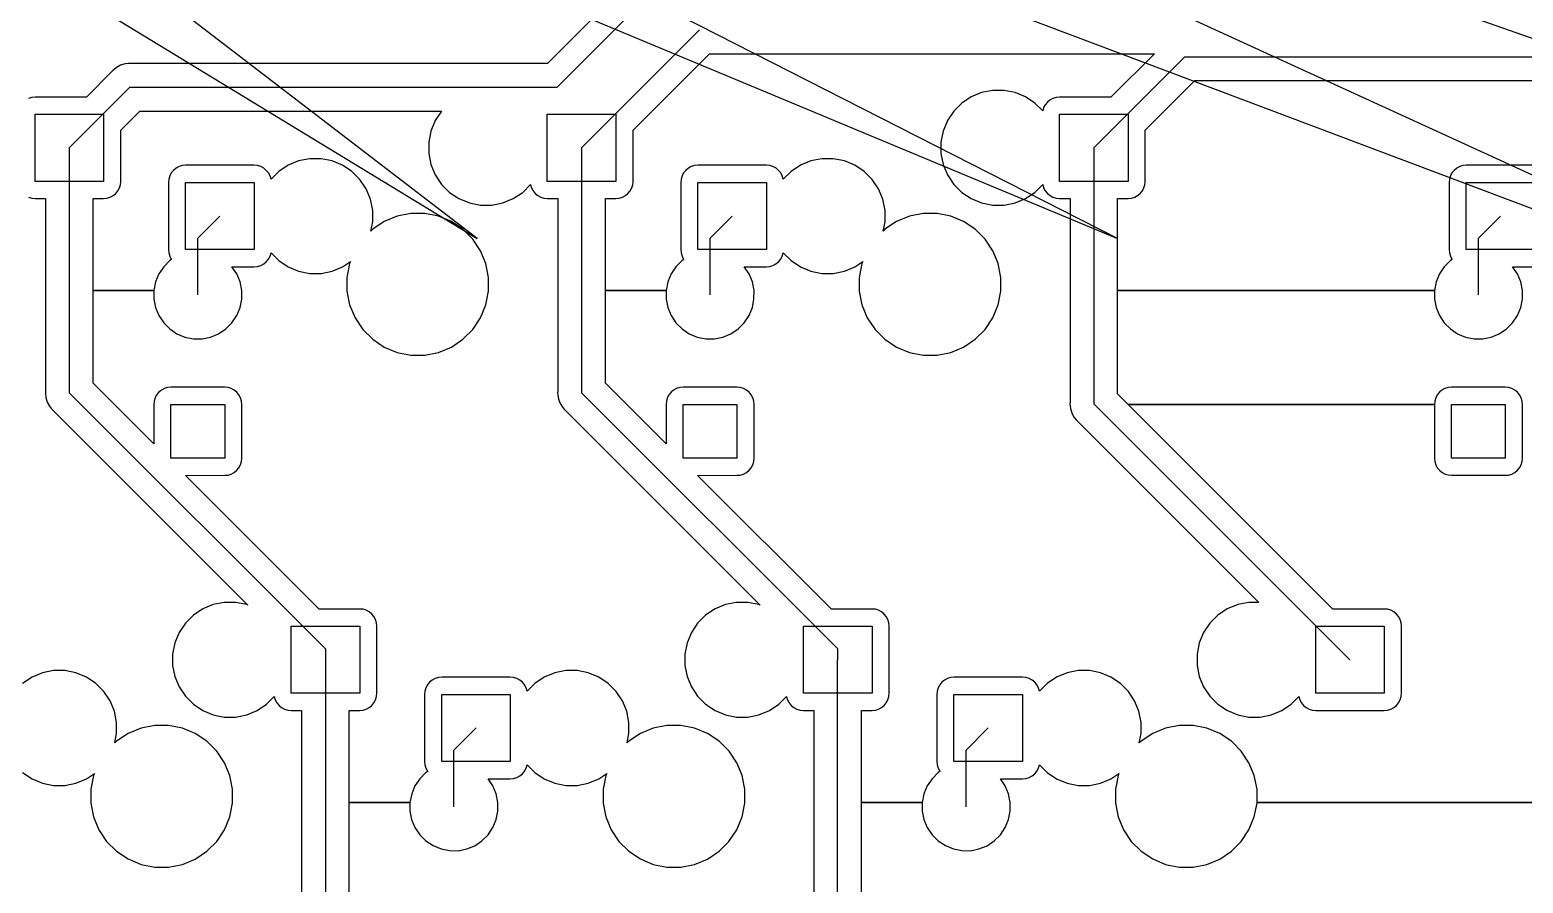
# Model space of a CAD drawing. Extents: x -29462 to 42578, y -23213 to 32194.
# Drawn here: x 27750 to 33920, y -15211 to -11683 of the extents above; entities that cross this region are included whole.
import ezdxf

# ---------------------------------------------------------------- set-up
doc = ezdxf.new("R2010")
doc.units = 0

msp = doc.modelspace()

# ---------------------------------------------------------------- linework, layer by layer
at = {"layer": 'Layer 1'}
for p, q in [((32244.07, -12545.546), (8594.55, -488.988)), ((29598.24, -12545.546), (13886.2, -488.988)), ((35683.65, -13074.713), (9388.3, -1018.16)), ((6520.94, -2033.48), (37800.32, -13074.713)), ((7050.11, -2033.48), (32244.07, -12545.546)), ((12341.8, -2033.48), (29598.24, -12545.546)), ((7843.86, -2562.65), (35683.65, -13074.713)), ((30204.52667, -11505.92977), (29888.15567, -11822.32877)), ((29928.8, -11920.6), (30277.344, -11571.774)), ((30029.3, -12170.7), (30516.697, -11683.02)), ((30242.1, -12097.2), (30557.624, -11781.535)), ((30557.624, -11781.535), (32396.3, -11781.5)), ((32396.3, -11781.5), (32216.807, -11960.88)), ((28107.83387, -11838.571321), (28096.60147, -11847.771761)), ((28124.90827, -11829.455551), (28107.83387, -11838.571321)), ((28137.80577, -11825.532661), (28124.90827, -11829.455551)), ((28143.45021, -11823.811111), (28137.80577, -11825.532661)), ((28145.0871, -11823.67), (28143.45021, -11823.811111)), ((28157.9, -11822.4), (28145.0871, -11823.67)), ((28157.948, -11822.4), (28157.9, -11822.4)), ((28162.774, -11821.920223), (28157.948, -11822.4)), ((28167.6, -11822.4), (28162.774, -11821.920223)), ((29888.15567, -11822.32877), (28167.6, -11822.4)), ((32145.9, -12170.7), (32522.384, -11794.216)), ((32522.4, -11794.2), (38611.1, -11794.2)), ((28089.77023, -11854.52977), (27983.42923, -11960.87077)), ((28092.84645, -11850.80444), (28089.77023, -11854.52977)), ((28096.6, -11847.7), (28092.84645, -11850.80444)), ((28096.60147, -11847.771761), (28096.6, -11847.7)), ((32358.7, -12097.2), (32563.311, -11892.645)), ((32563.311, -11892.645), (35460.1, -11892.6)), ((27757.2711, -11962.25467), (27743.9502, -11966.29044)), ((27771.1, -11960.9), (27757.2711, -11962.25467)), ((27983.42923, -11960.87077), (27771.1, -11960.9)), ((27912.6, -12170.7), (28162.649, -11920.651)), ((28162.7, -11920.6), (29928.8, -11920.6)), ((31639.3, -11960.50867), (31600.3534, -11986.44487)), ((31682.48, -11942.61577), (31639.3, -11960.50867)), ((31728.2, -11933.5), (31682.48, -11942.61577)), ((31775.0623, -11933.45113), (31728.2, -11933.5)), ((31820.7823, -11942.5669), (31775.0623, -11933.45113)), ((31863.9623, -11960.4598), (31820.7823, -11942.5669)), ((31902.9089, -11986.396), (31863.9623, -11960.4598)), ((31977.1244, -11966.29044), (31964.9889, -11972.83799)), ((31990.6711, -11962.25467), (31977.1244, -11966.29044)), ((32004.5, -11960.9), (31990.6711, -11962.25467)), ((32216.807, -11960.88), (32004.5, -11960.9)), ((27771.1, -12309.6), (27771.1, -12031.8)), ((27771.1, -12031.8), (28054.4, -12031.8)), ((28054.4, -12031.8), (28054.4, -12309.6)), ((28125.3, -12097.2), (28203.4755, -12019.0245)), ((28203.4755, -12019.0245), (29451.3, -12019)), ((29450.735556, -12019.451555), (29424.771156, -12058.313555)), ((29451.3, -12019), (29450.735556, -12019.451555)), ((29887.9, -12309.6), (29887.9, -12031.8)), ((29887.9, -12031.8), (30171.2, -12031.8)), ((30171.2, -12031.8), (30171.2, -12309.6)), ((31567.3334, -12019.49307), (31541.369, -12058.35507)), ((31600.3534, -11986.44487), (31567.3334, -12019.49307)), ((31934.8, -12018.4), (31902.9089, -11986.396)), ((31938.74229, -12004.67264), (31934.79118, -12017.96534)), ((31934.79118, -12017.96534), (31934.8, -12018.4)), ((31945.51562, -11992.42424), (31938.74229, -12004.67264)), ((31954.2645, -11981.67154), (31945.51562, -11992.42424)), ((31964.9889, -11972.83799), (31954.2645, -11981.67154)), ((32004.5, -12309.6), (32004.5, -12031.8)), ((32004.5, -12031.8), (32287.9, -12031.8)), ((32287.9, -12031.8), (32287.9, -12309.6)), ((29424.771156, -12058.313555), (29406.991156, -12101.493555)), ((31541.369, -12058.35507), (31523.589, -12101.53507)), ((28125.29424, -12309.60576), (28125.3, -12097.2)), ((29406.991156, -12101.493555), (29397.677826, -12147.326455)), ((29397.677826, -12147.326455), (29397.7, -12194)), ((30242.03763, -12309.60576), (30242.1, -12097.2)), ((31523.589, -12101.53507), (31514.27567, -12147.36797)), ((31514.27567, -12147.36797), (31514.3, -12194)), ((32358.73763, -12309.60576), (32358.7, -12097.2)), ((27912.6, -12170.7), (27912.6, -13184.1)), ((28906, -12215.7), (28860.28, -12224.81577)), ((28952.8579, -12215.73203), (28906, -12215.7)), ((28998.5779, -12224.8478), (28952.8579, -12215.73203)), ((29397.7, -12194), (29407.01333, -12239.8329)), ((30029.3, -12170.7), (30029.3, -13184.1)), ((31022.7, -12215.7), (30976.98, -12224.81577)), ((31069.5579, -12215.73203), (31022.7, -12215.7)), ((31115.2779, -12224.8478), (31069.5579, -12215.73203)), ((31514.3, -12194), (31523.61333, -12239.8329)), ((32145.9, -12170.7), (32145.9, -13229)), ((28334.2157, -12274.62424), (28327.72459, -12286.87264)), ((28343.2468, -12263.87154), (28334.2157, -12274.62424)), ((28353.9712, -12255.03799), (28343.2468, -12263.87154)), ((28366.1067, -12248.49044), (28353.9712, -12255.03799)), ((28379.3711, -12244.45467), (28366.1067, -12248.49044)), ((28393.2, -12243.1), (28379.3711, -12244.45467)), ((28676.59118, -12243.13466), (28393.2, -12243.1)), ((28690.42008, -12244.48933), (28676.59118, -12243.13466)), ((28703.68448, -12248.5251), (28690.42008, -12244.48933)), ((28716.10228, -12255.07265), (28703.68448, -12248.5251)), ((28726.82668, -12263.9062), (28716.10228, -12255.07265)), ((28735.57556, -12274.6589), (28726.82668, -12263.9062)), ((28742.06667, -12286.9073), (28735.57556, -12274.6589)), ((28778.1534, -12268.64487), (28746.2623, -12300.64887)), ((28817.1, -12242.70867), (28778.1534, -12268.64487)), ((28860.28, -12224.81577), (28817.1, -12242.70867)), ((29041.7579, -12242.7407), (28998.5779, -12224.8478)), ((29080.7045, -12268.6769), (29041.7579, -12242.7407)), ((29113.7245, -12301.7251), (29080.7045, -12268.6769)), ((29407.01333, -12239.8329), (29424.79333, -12283.0129)), ((30450.9157, -12274.62424), (30444.42459, -12286.87264)), ((30459.9468, -12263.87154), (30450.9157, -12274.62424)), ((30470.6712, -12255.03799), (30459.9468, -12263.87154)), ((30482.8067, -12248.49044), (30470.6712, -12255.03799)), ((30496.0711, -12244.45467), (30482.8067, -12248.49044)), ((30509.9, -12243.1), (30496.0711, -12244.45467)), ((30793.29118, -12243.13466), (30509.9, -12243.1)), ((30807.12008, -12244.48933), (30793.29118, -12243.13466)), ((30820.38448, -12248.5251), (30807.12008, -12244.48933)), ((30832.80228, -12255.07265), (30820.38448, -12248.5251)), ((30843.52668, -12263.9062), (30832.80228, -12255.07265)), ((30852.27556, -12274.6589), (30843.52668, -12263.9062)), ((30858.76667, -12286.9073), (30852.27556, -12274.6589)), ((30894.8534, -12268.64487), (30862.9623, -12300.64887)), ((30933.8, -12242.70867), (30894.8534, -12268.64487)), ((30976.98, -12224.81577), (30933.8, -12242.70867)), ((31158.4579, -12242.7407), (31115.2779, -12224.8478)), ((31197.4045, -12268.6769), (31158.4579, -12242.7407)), ((31230.4245, -12301.7251), (31197.4045, -12268.6769)), ((31523.61333, -12239.8329), (31541.39333, -12283.0129)), ((33625.9157, -12274.62424), (33619.42459, -12286.87264)), ((33634.9468, -12263.87154), (33625.9157, -12274.62424)), ((33645.6712, -12255.03799), (33634.9468, -12263.87154)), ((33657.8067, -12248.49044), (33645.6712, -12255.03799)), ((33671.0711, -12244.45467), (33657.8067, -12248.49044)), ((33684.9, -12243.1), (33671.0711, -12244.45467)), ((33968.19118, -12243.13466), (33684.9, -12243.1)), ((28054.4, -12309.6), (27771.1, -12309.6)), ((28113.35625, -12348.97576), (28119.9038, -12336.72736)), ((28119.9038, -12336.72736), (28123.93957, -12323.43466)), ((28123.93957, -12323.43466), (28125.29424, -12309.60576)), ((28323.77348, -12300.16534), (28322.36237, -12313.99424)), ((28322.36237, -12313.99424), (28322.4, -12591.8)), ((28327.72459, -12286.87264), (28323.77348, -12300.16534)), ((28393.2, -12591.8), (28393.2, -12314)), ((28393.2, -12314), (28676.6, -12314)), ((28676.6, -12314), (28676.6, -12591.8)), ((28746.3, -12300.2), (28742.06667, -12286.9073)), ((28746.2623, -12300.64887), (28746.3, -12300.2)), ((29139.6889, -12340.5871), (29113.7245, -12301.7251)), ((29424.79333, -12283.0129), (29450.75773, -12321.8749)), ((29450.75773, -12321.8749), (29483.77773, -12354.8949)), ((29786.2466, -12354.92693), (29818.1377, -12322.95113)), ((29818.1377, -12322.95113), (29818.2, -12323.4)), ((29818.2, -12323.4), (29822.15111, -12336.6927)), ((29822.15111, -12336.6927), (29828.92444, -12348.9411)), ((30171.2, -12309.6), (29887.9, -12309.6)), ((30229.90208, -12348.97576), (30236.67541, -12336.72736)), ((30236.67541, -12336.72736), (30240.62652, -12323.43466)), ((30240.62652, -12323.43466), (30242.03763, -12309.60576)), ((30440.47348, -12300.16534), (30439.06237, -12313.99424)), ((30439.06237, -12313.99424), (30439.1, -12591.8)), ((30444.42459, -12286.87264), (30440.47348, -12300.16534)), ((30509.9, -12591.8), (30509.9, -12314)), ((30509.9, -12314), (30793.2, -12314)), ((30793.2, -12314), (30793.2, -12591.8)), ((30863, -12300.2), (30858.76667, -12286.9073)), ((30862.9623, -12300.64887), (30863, -12300.2)), ((31256.3889, -12340.5871), (31230.4245, -12301.7251)), ((31541.39333, -12283.0129), (31567.35773, -12321.8749)), ((31567.35773, -12321.8749), (31600.37773, -12354.8949)), ((31902.9466, -12354.92693), (31934.8377, -12322.95113)), ((31934.8377, -12322.95113), (31934.8, -12323.4)), ((31934.8, -12323.4), (31938.75111, -12336.6927)), ((31938.75111, -12336.6927), (31945.52444, -12348.9411)), ((32287.9, -12309.6), (32004.5, -12309.6)), ((32346.60208, -12348.97576), (32353.37541, -12336.72736)), ((32353.37541, -12336.72736), (32357.32652, -12323.43466)), ((32357.32652, -12323.43466), (32358.73763, -12309.60576)), ((33615.47348, -12300.16534), (33614.06237, -12313.99424)), ((33614.06237, -12313.99424), (33614.1, -12591.8)), ((33619.42459, -12286.87264), (33615.47348, -12300.16534)), ((33684.9, -12591.8), (33684.9, -12314)), ((33684.9, -12314), (33968.2, -12314)), ((27743.968594, -12375.077585), (27757.289494, -12379.113355)), ((27757.289494, -12379.113355), (27771.118394, -12380.468025)), ((27771.118394, -12380.468025), (27814.4, -12380.5)), ((27814.4, -12380.5), (27814.4, -13179.4)), ((28011.1, -12760.6), (28011.1, -12380.5)), ((28011.1, -12380.5), (28054.4, -12380.5)), ((28054.4, -12380.5), (28068.2289, -12379.14533)), ((28068.2289, -12379.14533), (28081.5216, -12375.10956)), ((28081.5216, -12375.10956), (28093.7983, -12368.53379)), ((28093.7983, -12368.53379), (28104.5227, -12359.72846)), ((28104.5227, -12359.72846), (28113.35625, -12348.97576)), ((29157.4689, -12383.7671), (29139.6889, -12340.5871)), ((29166.5, -12429.6), (29157.4689, -12383.7671)), ((29483.77773, -12354.8949), (29522.72433, -12380.8593)), ((29522.72433, -12380.8593), (29565.90433, -12398.7522)), ((29565.90433, -12398.7522), (29611.62433, -12407.86797)), ((29658.4, -12407.9), (29704.12, -12398.78423)), ((29704.12, -12398.78423), (29747.3, -12380.89133)), ((29747.3, -12380.89133), (29786.2466, -12354.92693)), ((29828.92444, -12348.9411), (29837.67332, -12359.6938)), ((29837.67332, -12359.6938), (29848.39772, -12368.49913)), ((29848.39772, -12368.49913), (29860.53322, -12375.0749)), ((29860.53322, -12375.0749), (29874.07992, -12379.11067)), ((29874.07992, -12379.11067), (29887.90882, -12380.46534)), ((29887.90882, -12380.46534), (29931.1, -12380.5)), ((29931.1, -12380.5), (29931.1, -13179.4)), ((30127.8, -12760.6), (30127.8, -12380.5)), ((30127.8, -12380.5), (30171.2, -12380.5)), ((30171.2, -12380.5), (30185.0289, -12379.14533)), ((30185.0289, -12379.14533), (30198.2933, -12375.10956)), ((30198.2933, -12375.10956), (30210.4288, -12368.53379)), ((30210.4288, -12368.53379), (30221.1532, -12359.72846)), ((30221.1532, -12359.72846), (30229.90208, -12348.97576)), ((31274.1689, -12383.7671), (31256.3889, -12340.5871)), ((31283.2, -12429.6), (31274.1689, -12383.7671)), ((31600.37773, -12354.8949), (31639.32433, -12380.8593)), ((31639.32433, -12380.8593), (31682.50433, -12398.7522)), ((31682.50433, -12398.7522), (31728.22433, -12407.86797)), ((31775.1, -12407.9), (31820.82, -12398.78423)), ((31820.82, -12398.78423), (31864, -12380.89133)), ((31864, -12380.89133), (31902.9466, -12354.92693)), ((31945.52444, -12348.9411), (31954.27332, -12359.6938)), ((31954.27332, -12359.6938), (31964.99772, -12368.49913)), ((31964.99772, -12368.49913), (31977.13322, -12375.0749)), ((31977.13322, -12375.0749), (31990.67992, -12379.11067)), ((31990.67992, -12379.11067), (32004.50882, -12380.46534)), ((32004.50882, -12380.46534), (32047.7, -12380.5)), ((32047.7, -12380.5), (32047.7, -13224.2)), ((32244.4, -12760.6), (32244.4, -12380.5)), ((32244.4, -12380.5), (32287.9, -12380.5)), ((32287.9, -12380.5), (32301.7289, -12379.14533)), ((32301.7289, -12379.14533), (32314.9933, -12375.10956)), ((32314.9933, -12375.10956), (32327.1288, -12368.53379)), ((32327.1288, -12368.53379), (32337.8532, -12359.72846)), ((32337.8532, -12359.72846), (32346.60208, -12348.97576)), ((28443.5, -12544.1), (28534.9399, -12452.9423)), ((29166.52022, -12476.22314), (29166.5, -12429.6)), ((29267.2734, -12453.5607), (29214.2157, -12475.6305)), ((29324, -12442.3), (29267.2734, -12453.5607)), ((29381.5225, -12442.3377), (29324, -12442.3)), ((29438.2491, -12453.5984), (29381.5225, -12442.3377)), ((29491.3068, -12475.6682), (29438.2491, -12453.5984)), ((29611.62433, -12407.86797), (29658.4, -12407.9)), ((30560.1, -12544.1), (30651.5399, -12452.9423)), ((31283.22022, -12476.22314), (31283.2, -12429.6)), ((31383.9734, -12453.5607), (31330.9157, -12475.6305)), ((31440.7, -12442.3), (31383.9734, -12453.5607)), ((31498.2225, -12442.3377), (31440.7, -12442.3)), ((31554.9491, -12453.5984), (31498.2225, -12442.3377)), ((31608.0068, -12475.6682), (31554.9491, -12453.5984)), ((31728.22433, -12407.86797), (31775.1, -12407.9)), ((33735.1, -12544.1), (33826.5399, -12452.9423)), ((29158.90023, -12514.83114), (29166.52022, -12476.22314)), ((29166.238, -12507.6627), (29158.90023, -12514.83114)), ((29214.2157, -12475.6305), (29166.238, -12507.6627)), ((29539.2845, -12507.7004), (29491.3068, -12475.6682)), ((29580.2067, -12548.4815), (29539.2845, -12507.7004)), ((31275.60023, -12514.83114), (31283.22022, -12476.22314)), ((31282.938, -12507.6627), (31275.60023, -12514.83114)), ((31330.9157, -12475.6305), (31282.938, -12507.6627)), ((31655.9845, -12507.7004), (31608.0068, -12475.6682)), ((31696.9067, -12548.4815), (31655.9845, -12507.7004)), ((28443.5, -12778.3), (28443.5, -12544.1)), ((29612.0978, -12596.4592), (29580.2067, -12548.4815)), ((30560.1, -12778.3), (30560.1, -12544.1)), ((31728.7978, -12596.4592), (31696.9067, -12548.4815)), ((33735.1, -12778.3), (33735.1, -12544.1)), ((28327.76223, -12637.35066), (28302.64443, -12662.66596)), ((28322.4, -12591.8), (28323.81111, -12605.6289)), ((28323.81111, -12605.6289), (28327.76222, -12618.9216)), ((28327.76222, -12618.9216), (28334.25333, -12631.17)), ((28335.38222, -12632.35533), (28327.76223, -12637.35066)), ((28334.25333, -12631.17), (28335.38222, -12632.35533)), ((28676.6, -12591.8), (28393.2, -12591.8)), ((28716.1111, -12650.73379), (28726.8355, -12641.92846)), ((28726.8355, -12641.92846), (28735.58438, -12631.17576)), ((28735.58438, -12631.17576), (28742.07549, -12618.92736)), ((28742.07549, -12618.92736), (28746.30882, -12605.63466)), ((28746.30882, -12605.63466), (28746.3, -12605.2)), ((28746.3, -12605.2), (28778.1911, -12637.1758)), ((28778.1911, -12637.1758), (28817.1377, -12663.1402)), ((29041.8, -12663.09133), (29074.82, -12641.02153)), ((29074.82, -12641.02153), (29071.15111, -12649.68575)), ((29634.1111, -12649.7145), (29612.0978, -12596.4592)), ((30444.46223, -12637.35066), (30419.34443, -12662.66596)), ((30439.1, -12591.8), (30440.51111, -12605.6289)), ((30440.51111, -12605.6289), (30444.46222, -12618.9216)), ((30444.46222, -12618.9216), (30450.95333, -12631.17)), ((30452.08222, -12632.35533), (30444.46223, -12637.35066)), ((30450.95333, -12631.17), (30452.08222, -12632.35533)), ((30793.2, -12591.8), (30509.9, -12591.8)), ((30832.7111, -12650.73379), (30843.4355, -12641.92846)), ((30843.4355, -12641.92846), (30852.18438, -12631.17576)), ((30852.18438, -12631.17576), (30858.67549, -12618.92736)), ((30858.67549, -12618.92736), (30862.90882, -12605.63466)), ((30862.90882, -12605.63466), (30863, -12605.2)), ((30863, -12605.2), (30894.8911, -12637.1758)), ((30894.8911, -12637.1758), (30933.8377, -12663.1402)), ((31158.4, -12663.09133), (31191.42, -12641.02153)), ((31191.42, -12641.02153), (31187.75111, -12649.68575)), ((31750.8111, -12649.7145), (31728.7978, -12596.4592)), ((33619.46223, -12637.35066), (33594.34443, -12662.66596)), ((33614.1, -12591.8), (33615.51111, -12605.6289)), ((33615.51111, -12605.6289), (33619.46222, -12618.9216)), ((33619.46222, -12618.9216), (33625.95333, -12631.17)), ((33627.08222, -12632.35533), (33619.46223, -12637.35066)), ((33625.95333, -12631.17), (33627.08222, -12632.35533)), ((33968.2, -12591.8), (33684.9, -12591.8)), ((28282.60663, -12692.41216), (28269.05993, -12725.46036)), ((28302.64443, -12662.66596), (28282.60663, -12692.41216)), ((28584.84227, -12662.7254), (28676.6, -12662.7)), ((28604.59777, -12692.4434), (28584.84227, -12662.7254)), ((28618.42667, -12725.4916), (28604.59777, -12692.4434)), ((28676.6, -12662.7), (28690.4289, -12661.34533)), ((28690.4289, -12661.34533), (28703.6933, -12657.30956)), ((28703.6933, -12657.30956), (28716.1111, -12650.73379)), ((28817.1377, -12663.1402), (28860.3177, -12681.0331)), ((28860.3177, -12681.0331), (28906.0377, -12690.14887)), ((28906.0377, -12690.14887), (28952.9, -12690.1)), ((28952.9, -12690.1), (28998.62, -12680.98423)), ((28998.62, -12680.98423), (29041.8, -12663.09133)), ((29060.14441, -12706.27125), (29060.1, -12764)), ((29071.15111, -12649.68575), (29060.14441, -12706.27125)), ((29645.4, -12706.3), (29634.1111, -12649.7145)), ((29645.4775, -12763.966), (29645.4, -12706.3)), ((30399.30663, -12692.41216), (30385.75993, -12725.46036)), ((30419.34443, -12662.66596), (30399.30663, -12692.41216)), ((30701.54227, -12662.7254), (30793.2, -12662.7)), ((30721.29777, -12692.4434), (30701.54227, -12662.7254)), ((30735.12667, -12725.4916), (30721.29777, -12692.4434)), ((30793.2, -12662.7), (30807.0289, -12661.34533)), ((30807.0289, -12661.34533), (30820.2933, -12657.30956)), ((30820.2933, -12657.30956), (30832.7111, -12650.73379)), ((30933.8377, -12663.1402), (30977.0177, -12681.0331)), ((30977.0177, -12681.0331), (31022.7377, -12690.14887)), ((31022.7377, -12690.14887), (31069.5, -12690.1)), ((31069.5, -12690.1), (31115.22, -12680.98423)), ((31115.22, -12680.98423), (31158.4, -12663.09133)), ((31187.75111, -12649.68575), (31176.74441, -12706.27125)), ((31176.74441, -12706.27125), (31176.8, -12764)), ((31762.1, -12706.3), (31750.8111, -12649.7145)), ((31762.0775, -12763.966), (31762.1, -12706.3)), ((33574.30663, -12692.41216), (33560.75993, -12725.46036)), ((33594.34443, -12662.66596), (33574.30663, -12692.41216)), ((33876.54227, -12662.7254), (33968.2, -12662.7)), ((33896.29777, -12692.4434), (33876.54227, -12662.7254)), ((33910.12667, -12725.4916), (33896.29777, -12692.4434)), ((28011.087, -13143.572), (28011.1, -12760.6)), ((28262.00438, -12760.56876), (28011.1, -12760.6)), ((28011.1, -12760.6), (28262, -12760.6)), ((28262, -12760.6), (28262, -12796.4)), ((28269.05993, -12725.46036), (28262.00438, -12760.56876)), ((28625.2, -12760.6), (28618.42667, -12725.4916)), ((28625.18873, -12796.32662), (28625.2, -12760.6)), ((29060.1, -12764), (29071.1067, -12820.5573)), ((29634.1886, -12820.5233), (29645.4775, -12763.966)), ((30127.787, -13143.572), (30127.8, -12760.6)), ((30378.70438, -12760.56876), (30127.8, -12760.6)), ((30127.8, -12760.6), (30378.7, -12760.6)), ((30378.7, -12760.6), (30378.7, -12796.4)), ((30385.75993, -12725.46036), (30378.70438, -12760.56876)), ((30741.9, -12760.6), (30735.12667, -12725.4916)), ((30741.88873, -12796.32662), (30741.9, -12760.6)), ((31176.8, -12764), (31187.8067, -12820.5573)), ((31750.7886, -12820.5233), (31762.0775, -12763.966)), ((33553.70438, -12760.56876), (32244.4, -12760.6)), ((32244.4378, -13188.2814), (32244.4, -12760.6)), ((32244.4, -12760.6), (33553.7, -12760.6)), ((33553.7, -12760.6), (33553.7, -12796.4)), ((33560.75993, -12725.46036), (33553.70438, -12760.56876)), ((33916.9, -12760.6), (33910.12667, -12725.4916)), ((33916.88873, -12796.32662), (33916.9, -12760.6)), ((28262, -12796.4), (28269.05555, -12831.5084)), ((28269.05555, -12831.5084), (28282.60225, -12864.5566)), ((28604.5865, -12864.48322), (28618.4154, -12831.43502)), ((28618.4154, -12831.43502), (28625.18873, -12796.32662)), ((29071.1067, -12820.5573), (29093.4022, -12873.8408)), ((29612.1753, -12873.8068), (29634.1886, -12820.5233)), ((30378.7, -12796.4), (30385.75555, -12831.5084)), ((30385.75555, -12831.5084), (30399.30225, -12864.5566)), ((30721.2865, -12864.48322), (30735.1154, -12831.43502)), ((30735.1154, -12831.43502), (30741.88873, -12796.32662)), ((31187.8067, -12820.5573), (31210.1022, -12873.8408)), ((31728.7753, -12873.8068), (31750.7886, -12820.5233)), ((33553.7, -12796.4), (33560.75555, -12831.5084)), ((33560.75555, -12831.5084), (33574.30225, -12864.5566)), ((33896.2865, -12864.48322), (33910.1154, -12831.43502)), ((33910.1154, -12831.43502), (33916.88873, -12796.32662)), ((28282.60225, -12864.5566), (28302.64005, -12894.3028)), ((28302.64005, -12894.3028), (28327.75785, -12919.6181)), ((28559.431, -12919.54472), (28584.831, -12894.22942)), ((28584.831, -12894.22942), (28604.5865, -12864.48322)), ((29093.4022, -12873.8408), (29125.2933, -12921.8185)), ((29580.2842, -12921.7845), (29612.1753, -12873.8068)), ((30399.30225, -12864.5566), (30419.34005, -12894.3028)), ((30419.34005, -12894.3028), (30444.45785, -12919.6181)), ((30676.131, -12919.54472), (30701.531, -12894.22942)), ((30701.531, -12894.22942), (30721.2865, -12864.48322)), ((31210.1022, -12873.8408), (31241.9933, -12921.8185)), ((31696.8842, -12921.7845), (31728.7753, -12873.8068)), ((33574.30225, -12864.5566), (33594.34005, -12894.3028)), ((33594.34005, -12894.3028), (33619.45785, -12919.6181)), ((33851.131, -12919.54472), (33876.531, -12894.22942)), ((33876.531, -12894.22942), (33896.2865, -12864.48322)), ((28327.75785, -12919.6181), (28357.67335, -12939.4865)), ((28357.67335, -12939.4865), (28390.69335, -12953.2025)), ((28390.69335, -12953.2025), (28425.68885, -12960.17338)), ((28461.5, -12960.1), (28496.4955, -12953.12912)), ((28496.4955, -12953.12912), (28529.7977, -12939.41312)), ((28529.7977, -12939.41312), (28559.431, -12919.54472)), ((29125.2933, -12921.8185), (29166.2155, -12962.5714)), ((29539.362, -12962.5374), (29580.2842, -12921.7845)), ((30444.45785, -12919.6181), (30474.37335, -12939.4865)), ((30474.37335, -12939.4865), (30507.39335, -12953.2025)), ((30507.39335, -12953.2025), (30542.38885, -12960.17338)), ((30578.2, -12960.1), (30613.1955, -12953.12912)), ((30613.1955, -12953.12912), (30646.4977, -12939.41312)), ((30646.4977, -12939.41312), (30676.131, -12919.54472)), ((31241.9933, -12921.8185), (31282.9155, -12962.5714)), ((31655.962, -12962.5374), (31696.8842, -12921.7845)), ((33619.45785, -12919.6181), (33649.37335, -12939.4865)), ((33649.37335, -12939.4865), (33682.39335, -12953.2025)), ((33682.39335, -12953.2025), (33717.38885, -12960.17338)), ((33753.2, -12960.1), (33788.1955, -12953.12912)), ((33788.1955, -12953.12912), (33821.4977, -12939.41312)), ((33821.4977, -12939.41312), (33851.131, -12919.54472)), ((28425.68885, -12960.17338), (28461.5, -12960.1)), ((29166.2155, -12962.5714), (29214.1932, -12994.6318)), ((29214.1932, -12994.6318), (29267.2509, -13016.7016)), ((29267.2509, -13016.7016), (29323.9775, -13027.934)), ((29381.6, -13027.9), (29438.3266, -13016.6676)), ((29438.3266, -13016.6676), (29491.3843, -12994.5978)), ((29491.3843, -12994.5978), (29539.362, -12962.5374)), ((30542.38885, -12960.17338), (30578.2, -12960.1)), ((31282.9155, -12962.5714), (31330.8932, -12994.6318)), ((31330.8932, -12994.6318), (31383.9509, -13016.7016)), ((31383.9509, -13016.7016), (31440.6775, -13027.934)), ((31498.2, -13027.9), (31554.9266, -13016.6676)), ((31554.9266, -13016.6676), (31607.9843, -12994.5978)), ((31607.9843, -12994.5978), (31655.962, -12962.5374)), ((33717.38885, -12960.17338), (33753.2, -12960.1)), ((29323.9775, -13027.934), (29381.6, -13027.9)), ((31440.6775, -13027.934), (31498.2, -13027.9)), ((27814.4, -13179.4), (27813.920223, -13184.226)), ((27813.920223, -13184.226), (27815.839333, -13203.5018)), ((27815.839333, -13203.5018), (27821.455553, -13222.0438)), ((27912.6, -13184.1), (28970.93, -14242.43)), ((28261.7, -13394.1), (28011.087, -13143.572)), ((28273.51562, -13192.39594), (28267.02451, -13204.67264)), ((28282.2645, -13181.67154), (28273.51562, -13192.39594)), ((28292.9889, -13172.83799), (28282.2645, -13181.67154)), ((28305.4067, -13166.29044), (28292.9889, -13172.83799)), ((28318.6711, -13162.25467), (28305.4067, -13166.29044)), ((28332.5, -13160.9), (28318.6711, -13162.25467)), ((28554.68007, -13160.90576), (28332.5, -13160.9)), ((28568.50897, -13162.26043), (28554.68007, -13160.90576)), ((28581.77337, -13166.2962), (28568.50897, -13162.26043)), ((28594.19117, -13172.84375), (28581.77337, -13166.2962)), ((28604.91557, -13181.6773), (28594.19117, -13172.84375)), ((28613.66445, -13192.4017), (28604.91557, -13181.6773)), ((28620.15556, -13204.6784), (28613.66445, -13192.4017)), ((29931.1, -13179.4), (29930.535556, -13184.226)), ((29930.535556, -13184.226), (29932.511106, -13203.5018)), ((29932.511106, -13203.5018), (29938.155546, -13222.0438)), ((30029.3, -13184.1), (31087.63, -14242.43)), ((30378.4, -13394.1), (30127.787, -13143.572)), ((30390.21562, -13192.39594), (30383.72451, -13204.67264)), ((30398.9645, -13181.67154), (30390.21562, -13192.39594)), ((30409.6889, -13172.83799), (30398.9645, -13181.67154)), ((30422.1067, -13166.29044), (30409.6889, -13172.83799)), ((30435.3711, -13162.25467), (30422.1067, -13166.29044)), ((30449.2, -13160.9), (30435.3711, -13162.25467)), ((30671.28007, -13160.90576), (30449.2, -13160.9)), ((30685.10897, -13162.26043), (30671.28007, -13160.90576)), ((30698.37337, -13166.2962), (30685.10897, -13162.26043)), ((30710.79117, -13172.84375), (30698.37337, -13166.2962)), ((30721.51557, -13181.6773), (30710.79117, -13172.84375)), ((30730.26445, -13192.4017), (30721.51557, -13181.6773)), ((30736.75556, -13204.6784), (30730.26445, -13192.4017)), ((32287.9, -13231.8), (32244.4378, -13188.2814)), ((33565.21562, -13192.39594), (33558.72451, -13204.67264)), ((33573.9645, -13181.67154), (33565.21562, -13192.39594)), ((33584.6889, -13172.83799), (33573.9645, -13181.67154)), ((33597.1067, -13166.29044), (33584.6889, -13172.83799)), ((33610.3711, -13162.25467), (33597.1067, -13166.29044)), ((33624.2, -13160.9), (33610.3711, -13162.25467)), ((33846.28007, -13160.90576), (33624.2, -13160.9)), ((33860.10897, -13162.26043), (33846.28007, -13160.90576)), ((33873.37337, -13166.2962), (33860.10897, -13162.26043)), ((33885.79117, -13172.84375), (33873.37337, -13166.2962)), ((33896.51557, -13181.6773), (33885.79117, -13172.84375)), ((33905.26445, -13192.4017), (33896.51557, -13181.6773)), ((33911.75556, -13204.6784), (33905.26445, -13192.4017)), ((27821.455553, -13222.0438), (27830.571323, -13239.1182)), ((27830.571323, -13239.1182), (27839.799983, -13250.3506)), ((27839.799983, -13250.3506), (27839.8, -13250.4)), ((27839.8, -13250.4), (27842.87622, -13254.15355)), ((27842.87622, -13254.15355), (27846.62977, -13257.22977)), ((27846.62977, -13257.22977), (28650.59577, -14061.30877)), ((28263.0734, -13217.96534), (28261.66229, -13231.79424)), ((28261.66229, -13231.79424), (28261.7, -13394.1)), ((28267.02451, -13204.67264), (28263.0734, -13217.96534)), ((28332.5, -13454), (28332.5, -13231.8)), ((28332.5, -13231.8), (28554.7, -13231.8)), ((28554.7, -13231.8), (28554.7, -13454)), ((28624.38889, -13217.9711), (28620.15556, -13204.6784)), ((28625.8, -13231.8), (28624.38889, -13217.9711)), ((28625.81993, -13454.00576), (28625.8, -13231.8)), ((29938.155546, -13222.0438), (29947.186646, -13239.1182)), ((29947.186646, -13239.1182), (29956.499976, -13250.3506)), ((29956.499976, -13250.3506), (29956.5, -13250.4)), ((29956.5, -13250.4), (29959.60444, -13254.15355)), ((29959.60444, -13254.15355), (29963.27333, -13257.22977)), ((29963.27333, -13257.22977), (30767.32333, -14061.30877)), ((30379.7734, -13217.96534), (30378.36229, -13231.79424)), ((30378.36229, -13231.79424), (30378.4, -13394.1)), ((30383.72451, -13204.67264), (30379.7734, -13217.96534)), ((30449.2, -13454), (30449.2, -13231.8)), ((30449.2, -13231.8), (30671.3, -13231.8)), ((30671.3, -13231.8), (30671.3, -13454)), ((30740.98889, -13217.9711), (30736.75556, -13204.6784)), ((30742.4, -13231.8), (30740.98889, -13217.9711)), ((30742.41993, -13454.00576), (30742.4, -13231.8)), ((32047.7, -13224.2), (32047.135556, -13229.026)), ((32047.135556, -13229.026), (32049.111106, -13248.33)), ((32049.111106, -13248.33), (32054.755546, -13266.8438)), ((32145.9, -13229), (33204.23, -14287.33)), ((32287.881, -13231.837), (33553.4, -13231.8)), ((33133.7, -14077.6), (32287.881, -13231.837)), ((33553.36229, -13231.79424), (32287.9, -13231.8)), ((33554.7734, -13217.96534), (33553.36229, -13231.79424)), ((33553.4, -13231.8), (33553.4, -13454)), ((33558.72451, -13204.67264), (33554.7734, -13217.96534)), ((33624.2, -13454), (33624.2, -13231.8)), ((33624.2, -13231.8), (33846.3, -13231.8)), ((33846.3, -13231.8), (33846.3, -13454)), ((33915.98889, -13217.9711), (33911.75556, -13204.6784)), ((33917.4, -13231.8), (33915.98889, -13217.9711)), ((33917.41993, -13454.00576), (33917.4, -13231.8)), ((32054.755546, -13266.8438), (32063.786646, -13283.9465)), ((32063.786646, -13283.9465), (32073.099976, -13295.1507)), ((32073.099976, -13295.1507), (32073.1, -13295.1)), ((32073.1, -13295.1), (32076.20444, -13298.85355)), ((32076.20444, -13298.85355), (32079.87333, -13301.92977)), ((32079.87333, -13301.92977), (32828.04433, -14050.10077)), ((28554.7, -13454), (28332.5, -13454)), ((28594.2111, -13512.96201), (28604.9355, -13504.12846)), ((28604.9355, -13504.12846), (28613.68438, -13493.40406)), ((28613.68438, -13493.40406), (28620.17549, -13481.12736)), ((28620.17549, -13481.12736), (28624.40882, -13467.83466)), ((28624.40882, -13467.83466), (28625.81993, -13454.00576)), ((30671.3, -13454), (30449.2, -13454)), ((30710.8111, -13512.96201), (30721.5355, -13504.12846)), ((30721.5355, -13504.12846), (30730.28438, -13493.40406)), ((30730.28438, -13493.40406), (30736.77549, -13481.12736)), ((30736.77549, -13481.12736), (30741.00882, -13467.83466)), ((30741.00882, -13467.83466), (30742.41993, -13454.00576)), ((33553.4, -13454), (33554.81111, -13467.8289)), ((33554.81111, -13467.8289), (33558.76222, -13481.1216)), ((33558.76222, -13481.1216), (33565.25333, -13493.3983)), ((33565.25333, -13493.3983), (33574.00221, -13504.1227)), ((33574.00221, -13504.1227), (33584.72661, -13512.95625)), ((33846.3, -13454), (33624.2, -13454)), ((33885.8111, -13512.96201), (33896.5355, -13504.12846)), ((33896.5355, -13504.12846), (33905.28438, -13493.40406)), ((33905.28438, -13493.40406), (33911.77549, -13481.12736)), ((33911.77549, -13481.12736), (33916.00882, -13467.83466)), ((33916.00882, -13467.83466), (33917.41993, -13454.00576)), ((28392.427, -13524.953), (28554.7, -13524.9)), ((28945.3, -14077.6), (28392.427, -13524.953)), ((28554.7, -13524.9), (28568.5289, -13523.54533)), ((28568.5289, -13523.54533), (28581.7933, -13519.50956)), ((28581.7933, -13519.50956), (28594.2111, -13512.96201)), ((30509.027, -13524.953), (30671.3, -13524.9)), ((31061.9, -14077.6), (30509.027, -13524.953)), ((30671.3, -13524.9), (30685.1289, -13523.54533)), ((30685.1289, -13523.54533), (30698.3933, -13519.50956)), ((30698.3933, -13519.50956), (30710.8111, -13512.96201)), ((33584.72661, -13512.95625), (33597.14441, -13519.5038)), ((33597.14441, -13519.5038), (33610.40881, -13523.53957)), ((33610.40881, -13523.53957), (33624.23771, -13524.89424)), ((33624.23771, -13524.89424), (33846.3, -13524.9)), ((33846.3, -13524.9), (33860.1289, -13523.54533)), ((33860.1289, -13523.54533), (33873.3933, -13519.50956)), ((33873.3933, -13519.50956), (33885.8111, -13512.96201)), ((28507.48, -14059.21577), (28464.3, -14077.10867)), ((28553.2, -14050.1), (28507.48, -14059.21577)), ((28600.078, -14050.161), (28553.2, -14050.1)), ((28645.798, -14059.27677), (28600.078, -14050.161)), ((28650.59577, -14061.30877), (28645.798, -14059.27677)), ((30624.18, -14059.21577), (30581, -14077.10867)), ((30669.9, -14050.1), (30624.18, -14059.21577)), ((30716.80556, -14050.161), (30669.9, -14050.1)), ((30762.52556, -14059.27677), (30716.80556, -14050.161)), ((30767.32333, -14061.30877), (30762.52556, -14059.27677)), ((32740.88, -14059.21577), (32697.7, -14077.10867)), ((32786.6, -14050.1), (32740.88, -14059.21577)), ((32828.04433, -14050.10077), (32786.6, -14050.1)), ((28425.3534, -14103.04487), (28392.3334, -14136.09307)), ((28464.3, -14077.10867), (28425.3534, -14103.04487)), ((29112.86237, -14077.60576), (28945.3, -14077.6)), ((29126.69127, -14078.96043), (29112.86237, -14077.60576)), ((29139.95567, -14082.9962), (29126.69127, -14078.96043)), ((29152.09117, -14089.54375), (29139.95567, -14082.9962)), ((29162.81557, -14098.3773), (29152.09117, -14089.54375)), ((29171.56445, -14109.13), (29162.81557, -14098.3773)), ((29178.33778, -14121.3784), (29171.56445, -14109.13)), ((29182.28889, -14134.6711), (29178.33778, -14121.3784)), ((30542.0534, -14103.04487), (30509.0334, -14136.09307)), ((30581, -14077.10867), (30542.0534, -14103.04487)), ((31229.56237, -14077.60576), (31061.9, -14077.6)), ((31243.39127, -14078.96043), (31229.56237, -14077.60576)), ((31256.65567, -14082.9962), (31243.39127, -14078.96043)), ((31268.79117, -14089.54375), (31256.65567, -14082.9962)), ((31279.51557, -14098.3773), (31268.79117, -14089.54375)), ((31288.26445, -14109.13), (31279.51557, -14098.3773)), ((31295.03778, -14121.3784), (31288.26445, -14109.13)), ((31298.98889, -14134.6711), (31295.03778, -14121.3784)), ((32658.7534, -14103.04487), (32625.7334, -14136.09307)), ((32697.7, -14077.10867), (32658.7534, -14103.04487)), ((33346.26237, -14077.60576), (33133.7, -14077.6)), ((33360.09127, -14078.96043), (33346.26237, -14077.60576)), ((33373.35567, -14082.9962), (33360.09127, -14078.96043)), ((33385.49117, -14089.54375), (33373.35567, -14082.9962)), ((33396.21557, -14098.3773), (33385.49117, -14089.54375)), ((33404.96445, -14109.13), (33396.21557, -14098.3773)), ((33411.73778, -14121.3784), (33404.96445, -14109.13)), ((33415.68889, -14134.6711), (33411.73778, -14121.3784)), ((28366.369, -14174.95507), (28348.589, -14218.13507)), ((28392.3334, -14136.09307), (28366.369, -14174.95507)), ((28829.5, -14426.2), (28829.5, -14148.5)), ((28829.5, -14148.5), (29112.9, -14148.5)), ((29112.9, -14148.5), (29112.9, -14426.2)), ((29183.7, -14148.5), (29182.28889, -14134.6711)), ((29183.73763, -14426.20576), (29183.7, -14148.5)), ((30483.069, -14174.95507), (30465.289, -14218.13507)), ((30509.0334, -14136.09307), (30483.069, -14174.95507)), ((30946.2, -14426.2), (30946.2, -14148.5)), ((30946.2, -14148.5), (31229.6, -14148.5)), ((31229.6, -14148.5), (31229.6, -14426.2)), ((31300.4, -14148.5), (31298.98889, -14134.6711)), ((31300.43763, -14426.20576), (31300.4, -14148.5)), ((32599.769, -14174.95507), (32581.989, -14218.13507)), ((32625.7334, -14136.09307), (32599.769, -14174.95507)), ((33062.9, -14426.2), (33062.9, -14148.5)), ((33062.9, -14148.5), (33346.2, -14148.5)), ((33346.2, -14148.5), (33346.2, -14426.2)), ((33417.1, -14148.5), (33415.68889, -14134.6711)), ((33417.03763, -14426.20576), (33417.1, -14148.5)), ((28348.589, -14218.13507), (28339.27567, -14263.96797)), ((28970.9, -14242.5), (28970.9, -14287.3)), ((30465.289, -14218.13507), (30455.97567, -14263.96797)), ((31087.6, -14242.5), (31087.6, -14287.3)), ((32581.989, -14218.13507), (32572.67567, -14263.96797)), ((28339.27567, -14263.96797), (28339.3, -14310.7)), ((28339.3, -14310.7), (28348.61333, -14356.5329)), ((28970.9, -14287.3), (28970.9, -15874.8)), ((30455.97567, -14263.96797), (30456, -14310.7)), ((30456, -14310.7), (30465.31333, -14356.5329)), ((31087.6, -15874.8), (31087.6, -14287.3)), ((32572.67567, -14263.96797), (32572.7, -14310.7)), ((32572.7, -14310.7), (32582.01333, -14356.5329)), ((27758.7154, -14359.40867), (27719.8534, -14385.34487)), ((27801.8671, -14341.51577), (27758.7154, -14359.40867)), ((27847.7, -14332.4), (27801.8671, -14341.51577)), ((27894.43213, -14332.33203), (27847.7, -14332.4)), ((27940.26503, -14341.4478), (27894.43213, -14332.33203)), ((27983.44503, -14359.3407), (27940.26503, -14341.4478)), ((28022.27873, -14385.2769), (27983.44503, -14359.3407)), ((28348.61333, -14356.5329), (28366.39333, -14399.7129)), ((29412.3712, -14371.73799), (29401.6468, -14380.57154)), ((29424.5067, -14365.19044), (29412.3712, -14371.73799)), ((29437.7711, -14361.15467), (29424.5067, -14365.19044)), ((29451.6, -14359.8), (29437.7711, -14361.15467)), ((29734.89118, -14359.83466), (29451.6, -14359.8)), ((29748.72008, -14361.18933), (29734.89118, -14359.83466)), ((29761.98448, -14365.2251), (29748.72008, -14361.18933)), ((29774.40228, -14371.77265), (29761.98448, -14365.2251)), ((29785.12668, -14380.6062), (29774.40228, -14371.77265)), ((29875.5, -14359.40867), (29836.5534, -14385.34487)), ((29918.68, -14341.51577), (29875.5, -14359.40867)), ((29964.4, -14332.4), (29918.68, -14341.51577)), ((30011.1579, -14332.33203), (29964.4, -14332.4)), ((30056.8779, -14341.4478), (30011.1579, -14332.33203)), ((30100.0579, -14359.3407), (30056.8779, -14341.4478)), ((30139.0045, -14385.2769), (30100.0579, -14359.3407)), ((30465.31333, -14356.5329), (30483.09333, -14399.7129)), ((31528.9712, -14371.73799), (31518.2468, -14380.57154)), ((31541.1067, -14365.19044), (31528.9712, -14371.73799)), ((31554.3711, -14361.15467), (31541.1067, -14365.19044)), ((31568.2, -14359.8), (31554.3711, -14361.15467)), ((31851.59118, -14359.83466), (31568.2, -14359.8)), ((31865.42008, -14361.18933), (31851.59118, -14359.83466)), ((31878.68448, -14365.2251), (31865.42008, -14361.18933)), ((31891.10228, -14371.77265), (31878.68448, -14365.2251)), ((31901.82668, -14380.6062), (31891.10228, -14371.77265)), ((31992.1, -14359.40867), (31953.1534, -14385.34487)), ((32035.28, -14341.51577), (31992.1, -14359.40867)), ((32081, -14332.4), (32035.28, -14341.51577)), ((32127.8579, -14332.33203), (32081, -14332.4)), ((32173.5779, -14341.4478), (32127.8579, -14332.33203)), ((32216.7579, -14359.3407), (32173.5779, -14341.4478)), ((32255.7045, -14385.2769), (32216.7579, -14359.3407)), ((32582.01333, -14356.5329), (32599.79333, -14399.7129)), ((28055.32693, -14418.3251), (28022.27873, -14385.2769)), ((28081.29133, -14457.1871), (28055.32693, -14418.3251)), ((28366.39333, -14399.7129), (28392.35773, -14438.5749)), ((29112.9, -14426.2), (28829.5, -14426.2)), ((29182.32652, -14440.03466), (29183.73763, -14426.20576)), ((29380.76237, -14430.69424), (29380.7, -14708.5)), ((29382.17348, -14416.86534), (29380.76237, -14430.69424)), ((29386.12459, -14403.57264), (29382.17348, -14416.86534)), ((29392.6157, -14391.32424), (29386.12459, -14403.57264)), ((29401.6468, -14380.57154), (29392.6157, -14391.32424)), ((29451.6, -14708.5), (29451.6, -14430.7)), ((29451.6, -14430.7), (29734.9, -14430.7)), ((29734.9, -14430.7), (29734.9, -14708.5)), ((29793.87556, -14391.3589), (29785.12668, -14380.6062)), ((29800.36667, -14403.6073), (29793.87556, -14391.3589)), ((29804.6, -14416.9), (29800.36667, -14403.6073)), ((29804.6623, -14417.34887), (29804.6, -14416.9)), ((29836.5534, -14385.34487), (29804.6623, -14417.34887)), ((30172.0245, -14418.3251), (30139.0045, -14385.2769)), ((30197.9889, -14457.1871), (30172.0245, -14418.3251)), ((30483.09333, -14399.7129), (30509.05773, -14438.5749)), ((31229.6, -14426.2), (30946.2, -14426.2)), ((31299.02652, -14440.03466), (31300.43763, -14426.20576)), ((31498.77348, -14416.86534), (31497.36237, -14430.69424)), ((31497.36237, -14430.69424), (31497.4, -14708.5)), ((31502.72459, -14403.57264), (31498.77348, -14416.86534)), ((31509.2157, -14391.32424), (31502.72459, -14403.57264)), ((31518.2468, -14380.57154), (31509.2157, -14391.32424)), ((31568.2, -14708.5), (31568.2, -14430.7)), ((31568.2, -14430.7), (31851.6, -14430.7)), ((31851.6, -14430.7), (31851.6, -14708.5)), ((31910.57556, -14391.3589), (31901.82668, -14380.6062)), ((31917.06667, -14403.6073), (31910.57556, -14391.3589)), ((31921.3, -14416.9), (31917.06667, -14403.6073)), ((31953.1534, -14385.34487), (31921.2623, -14417.34887)), ((31921.2623, -14417.34887), (31921.3, -14416.9)), ((32288.7245, -14418.3251), (32255.7045, -14385.2769)), ((32314.6889, -14457.1871), (32288.7245, -14418.3251)), ((32599.79333, -14399.7129), (32625.75773, -14438.5749)), ((33346.2, -14426.2), (33062.9, -14426.2)), ((33415.62652, -14440.03466), (33417.03763, -14426.20576)), ((28099.18423, -14500.3671), (28081.29133, -14457.1871)), ((28392.35773, -14438.5749), (28425.37773, -14471.5949)), ((28425.37773, -14471.5949), (28464.32433, -14497.5593)), ((28464.32433, -14497.5593), (28507.50433, -14515.4522)), ((28645.82, -14515.48423), (28689, -14497.59133)), ((28689, -14497.59133), (28727.9466, -14471.62693)), ((28727.9466, -14471.62693), (28759.8377, -14439.65113)), ((28759.8377, -14439.65113), (28759.8, -14440.1)), ((28759.8, -14440.1), (28763.75111, -14453.3927)), ((28763.75111, -14453.3927), (28770.52444, -14465.6411)), ((28770.52444, -14465.6411), (28779.27332, -14476.3938)), ((28779.27332, -14476.3938), (28789.99772, -14485.19913)), ((28789.99772, -14485.19913), (28802.13322, -14491.7749)), ((28802.13322, -14491.7749), (28815.67992, -14495.81067)), ((28815.67992, -14495.81067), (28829.50882, -14497.16534)), ((28829.50882, -14497.16534), (28872.7, -14497.1)), ((28872.7, -14497.1), (28872.7, -15870)), ((29069.4, -14877.2), (29069.4, -14497.1)), ((29069.4, -14497.1), (29112.9, -14497.1)), ((29112.9, -14497.1), (29126.7289, -14495.74533)), ((29126.7289, -14495.74533), (29139.9933, -14491.70956)), ((29139.9933, -14491.70956), (29152.1288, -14485.13379)), ((29152.1288, -14485.13379), (29162.8532, -14476.32846)), ((29162.8532, -14476.32846), (29171.60208, -14465.57576)), ((29171.60208, -14465.57576), (29178.37541, -14453.32736)), ((29178.37541, -14453.32736), (29182.32652, -14440.03466)), ((30215.7689, -14500.3671), (30197.9889, -14457.1871)), ((30509.05773, -14438.5749), (30542.07773, -14471.5949)), ((30542.07773, -14471.5949), (30581.02433, -14497.5593)), ((30581.02433, -14497.5593), (30624.20433, -14515.4522)), ((30762.52, -14515.48423), (30805.7, -14497.59133)), ((30805.7, -14497.59133), (30844.6466, -14471.62693)), ((30844.6466, -14471.62693), (30876.5377, -14439.65113)), ((30876.5377, -14439.65113), (30876.5, -14440.1)), ((30876.5, -14440.1), (30880.45111, -14453.3927)), ((30880.45111, -14453.3927), (30887.22444, -14465.6411)), ((30887.22444, -14465.6411), (30895.97332, -14476.3938)), ((30895.97332, -14476.3938), (30906.69772, -14485.19913)), ((30906.69772, -14485.19913), (30918.83322, -14491.7749)), ((30918.83322, -14491.7749), (30932.37992, -14495.81067)), ((30932.37992, -14495.81067), (30946.20882, -14497.16534)), ((30946.20882, -14497.16534), (30989.4, -14497.1)), ((30989.4, -14497.1), (30989.4, -15870)), ((31186.1, -14877.2), (31186.1, -14497.1)), ((31186.1, -14497.1), (31229.6, -14497.1)), ((31229.6, -14497.1), (31243.4289, -14495.74533)), ((31243.4289, -14495.74533), (31256.6933, -14491.70956)), ((31256.6933, -14491.70956), (31268.8288, -14485.13379)), ((31268.8288, -14485.13379), (31279.5532, -14476.32846)), ((31279.5532, -14476.32846), (31288.30208, -14465.57576)), ((31288.30208, -14465.57576), (31295.07541, -14453.32736)), ((31295.07541, -14453.32736), (31299.02652, -14440.03466)), ((32332.4689, -14500.3671), (32314.6889, -14457.1871)), ((32625.75773, -14438.5749), (32658.77773, -14471.5949)), ((32658.77773, -14471.5949), (32697.72433, -14497.5593)), ((32697.72433, -14497.5593), (32740.90433, -14515.4522)), ((32879.12, -14515.48423), (32922.3, -14497.59133)), ((32922.3, -14497.59133), (32961.2466, -14471.62693)), ((32961.2466, -14471.62693), (32993.1377, -14439.65113)), ((32993.1377, -14439.65113), (32993.2, -14440.1)), ((32993.2, -14440.1), (32997.15111, -14453.3927)), ((32997.15111, -14453.3927), (33003.92444, -14465.6411)), ((33003.92444, -14465.6411), (33012.67332, -14476.3938)), ((33012.67332, -14476.3938), (33023.39772, -14485.19913)), ((33023.39772, -14485.19913), (33035.53322, -14491.7749)), ((33035.53322, -14491.7749), (33049.07992, -14495.81067)), ((33049.07992, -14495.81067), (33062.90882, -14497.16534)), ((33062.90882, -14497.16534), (33346.2, -14497.1)), ((33346.2, -14497.1), (33360.0289, -14495.74533)), ((33360.0289, -14495.74533), (33373.2933, -14491.70956)), ((33373.2933, -14491.70956), (33385.4288, -14485.13379)), ((33385.4288, -14485.13379), (33396.1532, -14476.32846)), ((33396.1532, -14476.32846), (33404.90208, -14465.57576)), ((33404.90208, -14465.57576), (33411.67541, -14453.32736)), ((33411.67541, -14453.32736), (33415.62652, -14440.03466)), ((28108.3, -14546.2), (28099.18423, -14500.3671)), ((28108.36122, -14592.92314), (28108.3, -14546.2)), ((28265.7, -14559), (28209.058, -14570.2607)), ((28323.2225, -14559.0377), (28265.7, -14559)), ((28379.9491, -14570.2984), (28323.2225, -14559.0377)), ((28507.50433, -14515.4522), (28553.22433, -14524.56797)), ((28553.22433, -14524.56797), (28600.1, -14524.6)), ((28600.1, -14524.6), (28645.82, -14515.48423)), ((30224.8, -14546.2), (30215.7689, -14500.3671)), ((30224.82022, -14592.92314), (30224.8, -14546.2)), ((30382.3, -14559), (30325.5734, -14570.2607)), ((30439.9225, -14559.0377), (30382.3, -14559)), ((30496.6491, -14570.2984), (30439.9225, -14559.0377)), ((30624.20433, -14515.4522), (30669.92433, -14524.56797)), ((30669.92433, -14524.56797), (30716.8, -14524.6)), ((30716.8, -14524.6), (30762.52, -14515.48423)), ((32341.5, -14546.2), (32332.4689, -14500.3671)), ((32341.52022, -14592.92314), (32341.5, -14546.2)), ((32499, -14559), (32442.2734, -14570.2607)), ((32556.5225, -14559.0377), (32499, -14559)), ((32613.2491, -14570.2984), (32556.5225, -14559.0377)), ((32740.90433, -14515.4522), (32786.62433, -14524.56797)), ((32786.62433, -14524.56797), (32833.4, -14524.6)), ((32833.4, -14524.6), (32879.12, -14515.48423)), ((28100.68478, -14631.53114), (28108.36122, -14592.92314)), ((28155.7745, -14592.3305), (28107.825, -14624.3627)), ((28209.058, -14570.2607), (28155.7745, -14592.3305)), ((28433.0068, -14592.3682), (28379.9491, -14570.2984)), ((28480.9845, -14624.4004), (28433.0068, -14592.3682)), ((29501.8, -14660.7), (29593.2399, -14569.5423)), ((30217.20023, -14631.53114), (30224.82022, -14592.92314)), ((30272.5157, -14592.3305), (30224.538, -14624.3627)), ((30325.5734, -14570.2607), (30272.5157, -14592.3305)), ((30549.7068, -14592.3682), (30496.6491, -14570.2984)), ((30597.6845, -14624.4004), (30549.7068, -14592.3682)), ((31618.5, -14660.7), (31709.9399, -14569.5423)), ((32333.90023, -14631.53114), (32341.52022, -14592.92314)), ((32389.2157, -14592.3305), (32341.238, -14624.3627)), ((32442.2734, -14570.2607), (32389.2157, -14592.3305)), ((32666.3068, -14592.3682), (32613.2491, -14570.2984)), ((32714.2845, -14624.4004), (32666.3068, -14592.3682)), ((28107.825, -14624.3627), (28100.68478, -14631.53114)), ((28521.9067, -14665.1815), (28480.9845, -14624.4004)), ((28553.7978, -14713.1592), (28521.9067, -14665.1815)), ((29501.8, -14895), (29501.8, -14660.7)), ((30224.538, -14624.3627), (30217.20023, -14631.53114)), ((30638.6067, -14665.1815), (30597.6845, -14624.4004)), ((30670.4978, -14713.1592), (30638.6067, -14665.1815)), ((31618.5, -14895), (31618.5, -14660.7)), ((32341.238, -14624.3627), (32333.90023, -14631.53114)), ((32755.2067, -14665.1815), (32714.2845, -14624.4004)), ((32787.0978, -14713.1592), (32755.2067, -14665.1815)), ((28575.8111, -14766.4145), (28553.7978, -14713.1592)), ((29380.7, -14708.5), (29382.11111, -14722.3289)), ((29382.11111, -14722.3289), (29386.06222, -14735.6216)), ((29386.06222, -14735.6216), (29392.55333, -14747.87)), ((29734.9, -14708.5), (29451.6, -14708.5)), ((29793.88438, -14747.87576), (29800.37549, -14735.62736)), ((29800.37549, -14735.62736), (29804.60882, -14722.33466)), ((29804.60882, -14722.33466), (29804.6, -14721.8)), ((29804.6, -14721.8), (29836.4911, -14753.7758)), ((30692.5111, -14766.4145), (30670.4978, -14713.1592)), ((31497.4, -14708.5), (31498.81111, -14722.3289)), ((31498.81111, -14722.3289), (31502.76222, -14735.6216)), ((31502.76222, -14735.6216), (31509.25333, -14747.87)), ((31851.6, -14708.5), (31568.2, -14708.5)), ((31910.58438, -14747.87576), (31917.07549, -14735.62736)), ((31917.07549, -14735.62736), (31921.30882, -14722.33466)), ((31921.30882, -14722.33466), (31921.3, -14721.8)), ((31921.3, -14721.8), (31953.1911, -14753.7758)), ((32809.1111, -14766.4145), (32787.0978, -14713.1592)), ((27719.871794, -14753.858905), (27758.733794, -14779.823305)), ((27758.733794, -14779.823305), (27801.885494, -14797.716205)), ((27801.885494, -14797.716205), (27847.718394, -14806.831975)), ((27847.718394, -14806.831975), (27894.5, -14806.8)), ((27894.5, -14806.8), (27940.3329, -14797.68423)), ((27940.3329, -14797.68423), (27983.5129, -14779.79133)), ((27983.5129, -14779.79133), (28016.5329, -14757.72153)), ((28012.94868, -14766.38575), (28001.68798, -14822.97125)), ((28016.5329, -14757.72153), (28012.94868, -14766.38575)), ((28587.1, -14823), (28575.8111, -14766.4145)), ((29360.94443, -14779.36596), (29340.90663, -14809.11216)), ((29386.06223, -14754.05066), (29360.94443, -14779.36596)), ((29393.68222, -14749.05533), (29386.06223, -14754.05066)), ((29392.55333, -14747.87), (29393.68222, -14749.05533)), ((29662.89777, -14809.0434), (29643.14227, -14779.3254)), ((29643.14227, -14779.3254), (29734.9, -14779.4)), ((29734.9, -14779.4), (29748.7289, -14778.04533)), ((29748.7289, -14778.04533), (29761.9933, -14774.00956)), ((29761.9933, -14774.00956), (29774.4111, -14767.43379)), ((29774.4111, -14767.43379), (29785.1355, -14758.62846)), ((29785.1355, -14758.62846), (29793.88438, -14747.87576)), ((29836.4911, -14753.7758), (29875.4377, -14779.7402)), ((29875.4377, -14779.7402), (29918.6177, -14797.6331)), ((29918.6177, -14797.6331), (29964.3377, -14806.74887)), ((29964.3377, -14806.74887), (30011.2, -14806.8)), ((30011.2, -14806.8), (30056.92, -14797.68423)), ((30056.92, -14797.68423), (30100.1, -14779.79133)), ((30100.1, -14779.79133), (30133.12, -14757.72153)), ((30129.45111, -14766.38575), (30118.44441, -14822.97125)), ((30133.12, -14757.72153), (30129.45111, -14766.38575)), ((30703.8, -14823), (30692.5111, -14766.4145)), ((31477.64443, -14779.36596), (31457.60663, -14809.11216)), ((31502.76223, -14754.05066), (31477.64443, -14779.36596)), ((31510.38222, -14749.05533), (31502.76223, -14754.05066)), ((31509.25333, -14747.87), (31510.38222, -14749.05533)), ((31779.59777, -14809.0434), (31759.84227, -14779.3254)), ((31759.84227, -14779.3254), (31851.6, -14779.4)), ((31851.6, -14779.4), (31865.4289, -14778.04533)), ((31865.4289, -14778.04533), (31878.6933, -14774.00956)), ((31878.6933, -14774.00956), (31891.1111, -14767.43379)), ((31891.1111, -14767.43379), (31901.8355, -14758.62846)), ((31901.8355, -14758.62846), (31910.58438, -14747.87576)), ((31953.1911, -14753.7758), (31992.1377, -14779.7402)), ((31992.1377, -14779.7402), (32035.3177, -14797.6331)), ((32035.3177, -14797.6331), (32081.0377, -14806.74887)), ((32081.0377, -14806.74887), (32127.9, -14806.8)), ((32127.9, -14806.8), (32173.62, -14797.68423)), ((32173.62, -14797.68423), (32216.8, -14779.79133)), ((32216.8, -14779.79133), (32249.82, -14757.72153)), ((32246.15111, -14766.38575), (32235.14441, -14822.97125)), ((32249.82, -14757.72153), (32246.15111, -14766.38575)), ((32820.4, -14823), (32809.1111, -14766.4145)), ((28001.68798, -14822.97125), (28001.6, -14880.6)), ((28587.0775, -14880.666), (28587.1, -14823)), ((29327.35993, -14842.16036), (29320.30438, -14877.26876)), ((29340.90663, -14809.11216), (29327.35993, -14842.16036)), ((29676.72667, -14842.0916), (29662.89777, -14809.0434)), ((29683.5, -14877.2), (29676.72667, -14842.0916)), ((30118.44441, -14822.97125), (30118.4, -14880.6)), ((30703.7775, -14880.666), (30703.8, -14823)), ((31444.05993, -14842.16036), (31437.00438, -14877.26876)), ((31457.60663, -14809.11216), (31444.05993, -14842.16036)), ((31793.42667, -14842.0916), (31779.59777, -14809.0434)), ((31800.2, -14877.2), (31793.42667, -14842.0916)), ((32235.14441, -14822.97125), (32235.1, -14880.6)), ((32820.4, -14877.2), (32820.4, -14823)), ((28001.6, -14880.6), (28012.8607, -14937.1573)), ((28575.7886, -14937.2233), (28587.0775, -14880.666)), ((29069.4, -15348.5), (29069.4, -14877.2)), ((29069.4, -14877.2), (29320.3, -14877.2)), ((29320.30438, -14877.26876), (29069.4, -14877.2)), ((29320.3, -14877.2), (29320.3, -14913)), ((29320.3, -14913), (29327.35555, -14948.1084)), ((29676.8154, -14948.13502), (29683.58873, -14913.02662)), ((29683.58873, -14913.02662), (29683.5, -14877.2)), ((30118.4, -14880.6), (30129.4067, -14937.1573)), ((30692.4886, -14937.2233), (30703.7775, -14880.666)), ((31186.1, -15348.5), (31186.1, -14877.2)), ((31186.1, -14877.2), (31437, -14877.2)), ((31437.00438, -14877.26876), (31186.1, -14877.2)), ((31437, -14877.2), (31437, -14913)), ((31437, -14913), (31444.05555, -14948.1084)), ((31793.4154, -14948.13502), (31800.18873, -14913.02662)), ((31800.18873, -14913.02662), (31800.2, -14877.2)), ((32235.1, -14880.6), (32246.1067, -14937.1573)), ((32809.1886, -14937.2233), (32820.4775, -14880.666)), ((32820.4775, -14880.666), (32820.4, -14877.2)), ((32820.4, -14877.2), (34082.8, -14877.2)), ((34082.80438, -14877.26876), (32820.4, -14877.2)), ((28012.8607, -14937.1573), (28034.9305, -14990.4408)), ((28034.9305, -14990.4408), (28066.9627, -15038.4185)), ((28521.8842, -15038.4845), (28553.7753, -14990.5068)), ((28553.7753, -14990.5068), (28575.7886, -14937.2233)), ((29327.35555, -14948.1084), (29340.90225, -14981.1566)), ((29340.90225, -14981.1566), (29360.94005, -15010.9028)), ((29643.231, -15010.92942), (29662.9865, -14981.18322)), ((29662.9865, -14981.18322), (29676.8154, -14948.13502)), ((30129.4067, -14937.1573), (30151.7022, -14990.4408)), ((30151.7022, -14990.4408), (30183.5933, -15038.4185)), ((30638.5842, -15038.4845), (30670.4753, -14990.5068)), ((30670.4753, -14990.5068), (30692.4886, -14937.2233)), ((31444.05555, -14948.1084), (31457.60225, -14981.1566)), ((31457.60225, -14981.1566), (31477.64005, -15010.9028)), ((31759.831, -15010.92942), (31779.5865, -14981.18322)), ((31779.5865, -14981.18322), (31793.4154, -14948.13502)), ((32246.1067, -14937.1573), (32268.4022, -14990.4408)), ((32268.4022, -14990.4408), (32300.2933, -15038.4185)), ((32755.2842, -15038.4845), (32787.1753, -14990.5068)), ((32787.1753, -14990.5068), (32809.1886, -14937.2233)), ((28066.9627, -15038.4185), (28107.7438, -15079.1714)), ((28480.962, -15079.2374), (28521.8842, -15038.4845)), ((29360.94005, -15010.9028), (29386.05785, -15036.2181)), ((29386.05785, -15036.2181), (29415.97335, -15056.0865)), ((29588.1977, -15056.11312), (29617.831, -15036.24472)), ((29617.831, -15036.24472), (29643.231, -15010.92942)), ((30183.5933, -15038.4185), (30224.5155, -15079.1714)), ((30597.662, -15079.2374), (30638.5842, -15038.4845)), ((31477.64005, -15010.9028), (31502.75785, -15036.2181)), ((31502.75785, -15036.2181), (31532.67335, -15056.0865)), ((31704.7977, -15056.11312), (31734.431, -15036.24472)), ((31734.431, -15036.24472), (31759.831, -15010.92942)), ((32300.2933, -15038.4185), (32341.2155, -15079.1714)), ((32714.362, -15079.2374), (32755.2842, -15038.4845)), ((28107.7438, -15079.1714), (28155.6933, -15111.2318)), ((28155.6933, -15111.2318), (28208.9768, -15133.3016)), ((28379.9266, -15133.3676), (28432.9843, -15111.2978)), ((28432.9843, -15111.2978), (28480.962, -15079.2374)), ((29415.97335, -15056.0865), (29448.99335, -15069.8025)), ((29448.99335, -15069.8025), (29483.98885, -15076.77338)), ((29483.98885, -15076.77338), (29519.9, -15076.8)), ((29519.9, -15076.8), (29554.8955, -15069.82912)), ((29554.8955, -15069.82912), (29588.1977, -15056.11312)), ((30224.5155, -15079.1714), (30272.4932, -15111.2318)), ((30272.4932, -15111.2318), (30325.5509, -15133.3016)), ((30496.6266, -15133.3676), (30549.6843, -15111.2978)), ((30549.6843, -15111.2978), (30597.662, -15079.2374)), ((31532.67335, -15056.0865), (31565.69335, -15069.8025)), ((31565.69335, -15069.8025), (31600.68885, -15076.77338)), ((31600.68885, -15076.77338), (31636.5, -15076.8)), ((31636.5, -15076.8), (31671.4955, -15069.82912)), ((31671.4955, -15069.82912), (31704.7977, -15056.11312)), ((32341.2155, -15079.1714), (32389.1932, -15111.2318)), ((32389.1932, -15111.2318), (32442.2509, -15133.3016)), ((32613.3266, -15133.3676), (32666.3843, -15111.2978)), ((32666.3843, -15111.2978), (32714.362, -15079.2374)), ((28208.9768, -15133.3016), (28265.6188, -15144.534)), ((28265.6188, -15144.534), (28323.2, -15144.6)), ((28323.2, -15144.6), (28379.9266, -15133.3676)), ((30325.5509, -15133.3016), (30382.2775, -15144.534)), ((30382.2775, -15144.534), (30439.9, -15144.6)), ((30439.9, -15144.6), (30496.6266, -15133.3676)), ((32442.2509, -15133.3016), (32498.9775, -15144.534)), ((32498.9775, -15144.534), (32556.6, -15144.6)), ((32556.6, -15144.6), (32613.3266, -15133.3676))]:
    msp.add_line(p, q, dxfattribs=at)

doc.saveas('drawing.dxf')
